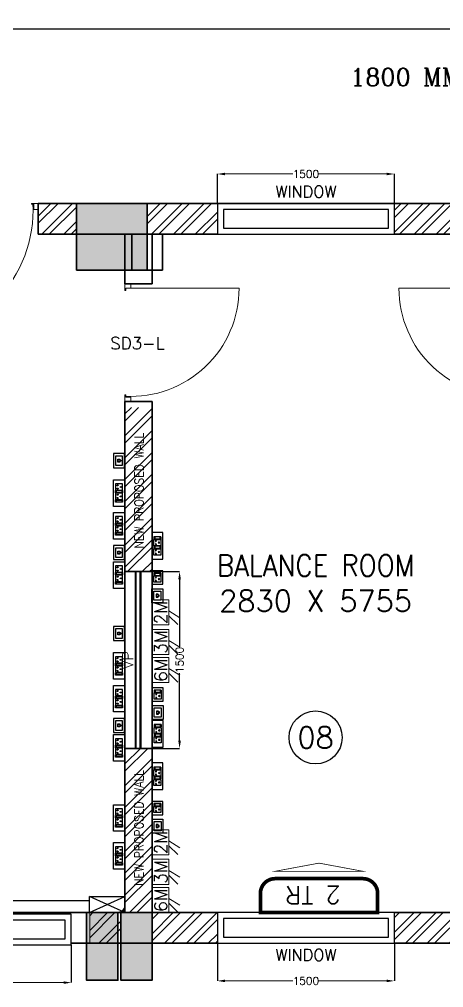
# Model space of a CAD drawing. Extents: x -52083 to 49512, y -145230 to 20224.
# Drawn here: x 25283 to 28879, y -20365 to -12151 of the extents above; entities that cross this region are included whole.
import ezdxf
from ezdxf.enums import TextEntityAlignment as Align

# ---------------------------------------------------------------- set-up
doc = ezdxf.new("R2010")
doc.units = 0
doc.header["$LTSCALE"] = 0.5
doc.header["$MEASUREMENT"] = 0
doc.header["$PDMODE"] = 32
for name, color, linetype, lineweight in [('0-1 AC UNIT', 8, 'Continuous', 25), ('1000x2100 Door', 1, 'Continuous', 5), ('1050x2100 Door', 6, 'Continuous', 5), ('1200x2100 Door', 5, 'Continuous', 5), ('3M Switch Board', 76, 'Continuous', 5), ('Ahlada Coving', 3, 'Continuous', 5), ('COL', 1, 'Continuous', 35), ('DIM', 3, 'Continuous', 5), ('Hatch-1', 8, 'Continuous', 5), ('New Wall', 5, 'Continuous', 35), ('Sa-Block Text', 7, 'Continuous', 18), ('wall-1', 7, 'Continuous', 35)]:
    doc.layers.add(name, color=color, linetype=linetype, lineweight=lineweight)
for name, color, linetype in [('PDF_Text', 5, 'Continuous'), ('SA-3MRP', 1, 'Continuous'), ('SA-6MRP', 1, 'Continuous'), ('SA-6MUP', 223, 'Continuous'), ('SA-FUR', 3, 'Continuous'), ('SA-Lan', 3, 'Continuous'), ('View Panle', 6, 'Continuous')]:
    doc.layers.add(name, color=color, linetype=linetype)
doc.styles.add('RomanS', font='romans.shx')
doc.styles.get("Standard").update_dxf_attribs({"font": 'romans.shx'})
doc.dimstyles.new('Sa-dim', dxfattribs={"dimtxt": 65, "dimasz": 65, "dimexe": 0, "dimexo": 0, "dimtad": 0, "dimdec": 0, "dimdsep": 46, "dimtxsty": 'Standard', "dimcen": 0, "dimclrd": 256, "dimclre": 7, "dimclrt": 1, "dimadec": 0, "dimazin": 0, "dimtfac": 1, "dimtdec": 0, "dimtmove": 0, "dimatfit": 3, "dimfxl": 1, "dimlwd": -1, "dimarcsym": 0})
pattern_1 = [(45, (71188.27, 2e-13), (-92.80777, 92.80777), []), (45, (71250.15, 2e-13), (-92.80777, 92.80777), [])]

# ---------------------------------------------------------------- blocks, each defined once
blk = doc.blocks.new('*U109')
at = {"color": 5}
blk.add_wipeout([(50, 400), (50, 240), (1450, 240), (1450, 400)], dxfattribs=at)
blk.add_wipeout([(0, 450), (0, 190), (1500, 190), (1500, 450)], dxfattribs=at)
for points in [[(0, 450), (0, 190), (1500, 190), (1500, 450)], [(50, 400), (50, 240), (1450, 240), (1450, 400)]]:
    blk.add_lwpolyline(points, close=True, dxfattribs=at)
blk = doc.blocks.new('*D853')
at = {"layer": 'Defpoints', "color": 0}
for p in [(26962, -19988.3), (28462, -19988.3), (28462, -20308.2)]:
    blk.add_point(p, dxfattribs=at)
at = {"layer": 'DIM', "color": 7, "lineweight": -2}
for p, q in [((26962, -19988.3), (26962, -20308.2)), ((28462, -19988.3), (28462, -20308.2))]:
    blk.add_line(p, q, dxfattribs=at)
at = {"layer": 'DIM'}
for p, q in [((27027, -20308.2), (27601.5, -20308.2)), ((28397, -20308.2), (27822.5, -20308.2))]:
    blk.add_line(p, q, dxfattribs=at)
for points in [[(27027, -20297.4), (27027, -20319), (26962, -20308.2)], [(28397, -20297.4), (28397, -20319), (28462, -20308.2)]]:
    blk.add_solid(points, dxfattribs=at)
at = {"layer": 'DIM', "color": 1, "insert": (27712, -20308.2), "char_height": 65, "attachment_point": 5}
blk.add_mtext('1500', dxfattribs=at)
blk = doc.blocks.new('*D862')
at = {"layer": 'Defpoints', "color": 0}
for p in [(28462, -13462.8), (26962, -13713.3), (28462, -13713.3)]:
    blk.add_point(p, dxfattribs=at)
at = {"layer": 'DIM', "color": 7, "lineweight": -2}
for p, q in [((26962, -13713.3), (26962, -13462.8)), ((28462, -13713.3), (28462, -13462.8))]:
    blk.add_line(p, q, dxfattribs=at)
at = {"layer": 'DIM'}
for p, q in [((27027, -13462.8), (27601.5, -13462.8)), ((28397, -13462.8), (27822.5, -13462.8))]:
    blk.add_line(p, q, dxfattribs=at)
for points in [[(27027, -13452), (27027, -13473.6), (26962, -13462.8)], [(28397, -13452), (28397, -13473.6), (28462, -13462.8)]]:
    blk.add_solid(points, dxfattribs=at)
at = {"layer": 'DIM', "color": 1, "insert": (27712, -13462.8), "char_height": 65, "attachment_point": 5}
blk.add_mtext('1500', dxfattribs=at)
blk = doc.blocks.new('*D864')
at = {"layer": 'Defpoints', "color": 0}
for p in [(24222.2, -20002.8), (25722.2, -20002.8), (25722.2, -20322.8)]:
    blk.add_point(p, dxfattribs=at)
at = {"layer": 'DIM', "color": 7, "lineweight": -2}
for p, q in [((24222.2, -20002.8), (24222.2, -20322.8)), ((25722.2, -20002.8), (25722.2, -20322.8))]:
    blk.add_line(p, q, dxfattribs=at)
at = {"layer": 'DIM'}
for p, q in [((24287.2, -20322.8), (24861.7, -20322.8)), ((25657.2, -20322.8), (25082.7, -20322.8))]:
    blk.add_line(p, q, dxfattribs=at)
for points in [[(24287.2, -20311.9), (24287.2, -20333.6), (24222.2, -20322.8)], [(25657.2, -20311.9), (25657.2, -20333.6), (25722.2, -20322.8)]]:
    blk.add_solid(points, dxfattribs=at)
at = {"layer": 'DIM', "color": 1, "insert": (24972.2, -20322.8), "char_height": 65, "attachment_point": 5}
blk.add_mtext('1500', dxfattribs=at)
blk = doc.blocks.new('SD 1200x2100')
at = {"layer": '1200x2100 Door'}
for p, q in [((289771.1, 46661.9), (289771.1, 46711.8)), ((289771.1, 46711.8), (289829.5, 46711.8)), ((289771.1, 46661.9), (289771.1, 46711.8)), ((289771.1, 46661.9), (289809.4, 46661.9)), ((289809.4, 46661.9), (289809.4, 46705.1)), ((289809.4, 46705.1), (289829.5, 46705.1)), ((289829.5, 46705.1), (289829.5, 46711.8)), ((290971.1, 46711.8), (290912.7, 46711.8)), ((290912.7, 46705.1), (290912.7, 46711.8)), ((290932.8, 46705.1), (290912.7, 46705.1)), ((290932.8, 46661.9), (290932.8, 46705.1)), ((290971.1, 46661.9), (290932.8, 46661.9)), ((290932.8, 46661.9), (290932.8, 45543.9)), ((290971.1, 46661.9), (290971.1, 46711.8))]:
    blk.add_line(p, q, dxfattribs=at)
blk.add_arc((290932.8, 46661.9), 1118, 177.44259, 270, dxfattribs=at)
blk = doc.blocks.new('A010004 Mezz.F. Layout Plan$0$b & c')
at = {"layer": 'Ahlada Coving', "color": 3}
for p, q in [((-4.1, 40.9), (-5.7, 42.5)), ((-2.7, 7.8), (-3.7, 7.8)), ((-3.7, 7.8), (-2.7, 6)), ((4.9, 15.3), (-2.7, 7.8)), ((-2.7, 6), (5.7, 14.4)), ((8.7, 11.4), (0.3, 3)), ((0.3, 3), (2.1, 2)), ((2.1, 3), (9.7, 10.6)), ((2.1, 2), (2.1, 3)), ((36.9, 0), (35.3, 1.6))]:
    blk.add_line(p, q, dxfattribs=at)
blk.add_lwpolyline([(-5.7, 30.7), (-5.7, 5.7), (0, 0), (25, 0), (22.8, 1.5), (13.2, 1.5), (3.6, 4.5), (3.6, 1.5), (0.6, 1.5), (-4.2, 6.3), (-4.2, 9.3), (-1.2, 9.3), (-4.2, 18.9), (-4.2, 28.4), (-5.7, 30.7)], dxfattribs=at)
for radius, start, end in [(44, 181.95475, 220.59761), (42.5, 184.1661, 265.90598), (44, 222.22858, 227.77458), (44, 229.40556, 268.11195)]:
    blk.add_arc((38.3, 44), radius, start, end, dxfattribs=at)
blk = doc.blocks.new('A$Ca55ee631')
at = {"layer": 'SA-FUR', "color": 1}
for p, q in [((0, 0), (135, 300)), ((0, 300), (135, 0))]:
    blk.add_line(p, q, dxfattribs=at)
blk.add_lwpolyline([(0, 0), (135, 0), (135, 300), (0, 300)], close=True, dxfattribs=at)
blk = doc.blocks.new('*U132')
for points in [[(-59.4, 46), (59.4, 46), (59.4, -46), (-59.4, -46)], [(-39.1, 29.8), (39.1, 29.8), (39.1, -29.8), (-39.1, -29.8)], [(12.4, 5.6), (5.4, 5.6), (5.4, 14.6), (-5.4, 14.6), (-5.4, 5.6), (-12.4, 5.6), (-12.4, -10.5), (12.4, -10.5)], [(11.1, 4.3), (4.1, 4.3), (4.1, 13.4), (-4.1, 13.4), (-4.1, 4.3), (-11.1, 4.3), (-11.1, -9.2), (11.1, -9.2)]]:
    blk.add_lwpolyline(points, close=True)
at = {"layer": 'Sa-Block Text', "flags": 1}
for tag, p in [('PROJECTNAME', (15.2, 670.6)), ('FLOOR', (15.2, 581.1)), ('LABNAME', (15.2, 471.6)), ('ITEMNO:', (15.2, 374.3))]:
    blk.add_attdef(tag, text='', height=65, dxfattribs=at).set_placement(p, align=Align.MIDDLE_CENTER)
at = {"layer": 'Sa-Block Text'}
blk.add_attdef('CATALOGUE', text='', height=65, dxfattribs=at).set_placement((15.2, 223), align=Align.MIDDLE_CENTER)
blk = doc.blocks.new('*U130')
for p, q in [((-78.1, 29.8), (-78.1, -29.8)), ((-78.1, 29.8), (-78.1, -29.8)), ((-57.3, 29.8), (-78.1, 29.8)), ((-78.1, 29.8), (-57.3, 29.8)), ((-76.3, 23.3), (-76.3, -23.3)), ((-59.1, 23.3), (-76.3, 23.3)), ((-59.1, -23.3), (-59.1, 23.3)), ((-57.3, -29.8), (-57.3, 29.8)), ((-53.9, 29.8), (-1.7, 29.8)), ((-53.9, -29.8), (-53.9, 29.8)), ((-1.7, 29.8), (-1.7, -29.8)), ((1.7, 29.8), (1.7, -29.8)), ((1.7, 29.8), (1.7, -29.8)), ((22.5, 29.8), (1.7, 29.8)), ((1.7, 29.8), (22.5, 29.8)), ((3.5, 23.3), (3.5, -23.3)), ((20.7, 23.3), (3.5, 23.3)), ((20.7, -23.3), (20.7, 23.3)), ((22.5, -29.8), (22.5, 29.8)), ((25.9, -29.8), (25.9, 29.8)), ((25.9, 29.8), (78.1, 29.8)), ((78.1, 29.8), (78.1, -29.8)), ((-78.1, -29.8), (-57.3, -29.8)), ((-76.3, -21.2), (-59.1, -21.2)), ((-76.3, -23.3), (-59.1, -23.3)), ((-1.7, -29.8), (-53.9, -29.8)), ((1.7, -29.8), (22.5, -29.8)), ((3.5, -21.2), (20.7, -21.2)), ((3.5, -23.3), (20.7, -23.3)), ((78.1, -29.8), (25.9, -29.8))]:
    blk.add_line(p, q)
blk.add_lwpolyline([(-113, -46), (113, -46), (113, 46), (-113, 46)], close=True)
for centre, radius, start, end in [((-27.8, 14.7), 4.06, 307.15837, 232.84163), ((-27.8, 10.6), 2.59, 161.40312, 18.59688), ((52, 14.7), 4.06, 307.15837, 232.84163), ((52, 10.6), 2.59, 161.40312, 18.59688), ((-42.7, -11.6), 3.5, 5.26891, 272.51003), ((-39.9, -14), 2.82, 202.68381, 75.09514), ((-15.7, -14), 2.82, 104.90486, 337.31619), ((-12.9, -11.6), 3.5, 267.48997, 174.73109), ((37.1, -11.6), 3.5, 5.26891, 272.51003), ((39.9, -14), 2.82, 202.68381, 75.09514), ((64.1, -14), 2.82, 104.90486, 337.31619), ((66.9, -11.6), 3.5, 267.48997, 174.73109)]:
    blk.add_arc(centre, radius, start, end)
at = {"layer": 'Sa-Block Text', "flags": 1}
for tag, p in [('PROJECTNAME', (14.8, 619.1)), ('FLOOR', (14.8, 529.6)), ('LABNAME', (14.8, 420.1)), ('ITEMNO:', (14.8, 322.8))]:
    blk.add_attdef(tag, text='', height=65, dxfattribs=at).set_placement(p, align=Align.MIDDLE_CENTER)
at = {"layer": 'Sa-Block Text'}
blk.add_attdef('CATALOGUE', text='', height=65, dxfattribs=at).set_placement((14.8, 173.9), align=Align.MIDDLE_CENTER)
blk = doc.blocks.new('A$C054a1436')
at = {"color": 1}
blk.add_circle((225, 225), 225, dxfattribs=at)
blk.add_attdef('T1', text='', height=180).set_placement((225, 225), align=Align.MIDDLE_CENTER)
blk = doc.blocks.new('vp')
at = {"layer": 'View Panle'}
blk.add_lwpolyline([(-750, 0), (750, 0), (750, 50), (-750, 50), (-750, 0), (-750, 6), (750, 6), (750, 44), (-750, 44)], dxfattribs=at)
at = {"layer": 'View Panle', "color": 7, "style": 'RomanS'}
blk.add_text('VP', height=90, rotation=359.99771, dxfattribs=at).set_placement((-75.1, 67.2))
blk = doc.blocks.new('*D826')
at = {"color": 7, "lineweight": -2}
for p, q in [((26408, -16835.8), (26641, -16835.8)), ((26408, -18335.8), (26641, -18335.8))]:
    blk.add_line(p, q, dxfattribs=at)
for p, q in [((26641, -16900.8), (26641, -17475.3)), ((26641, -18270.8), (26641, -17696.3))]:
    blk.add_line(p, q)
for points in [[(26630.2, -16900.8), (26651.9, -16900.8), (26641, -16835.8)], [(26630.2, -18270.8), (26651.9, -18270.8), (26641, -18335.8)]]:
    blk.add_solid(points)
at = {"layer": 'Defpoints', "color": 0}
for p in [(26408, -16835.8), (26408, -18335.8), (26641, -18335.8)]:
    blk.add_point(p, dxfattribs=at)
at = {"color": 1, "insert": (26641, -17585.8), "char_height": 65, "attachment_point": 5, "rotation": 90}
blk.add_mtext('1500', dxfattribs=at)
blk = doc.blocks.new('*U683')
at = {"layer": '0-1 AC UNIT', "color": 3, "const_width": 31.2}
blk.add_lwpolyline([(-272.5, -287.5), (471.2, -287.5, 0.414214), (596.2, -162.5), (596.2, 0), (-397.5, 0), (-397.5, -162.5, 0.414214)], format="xyb", close=True, dxfattribs=at)
at = {"layer": '0-1 AC UNIT', "color": 3, "const_width": 6.25}
blk.add_lwpolyline([(471.2, -350), (99.4, -419.2), (-272.5, -350), (471.2, -350)], dxfattribs=at)
blk = doc.blocks.new('3M-RP')
for p, q in [((18.3, 75.8), (18.3, 16.2)), ((18.3, 75.8), (18.3, 16.2)), ((39.1, 75.8), (18.3, 75.8)), ((18.3, 75.8), (39.1, 75.8)), ((18.3, 16.2), (39.1, 16.2)), ((20.1, 69.3), (20.1, 22.7)), ((37.3, 69.3), (20.1, 69.3)), ((20.1, 24.8), (37.3, 24.8)), ((20.1, 22.7), (37.3, 22.7)), ((37.3, 22.7), (37.3, 69.3)), ((39.1, 16.2), (39.1, 75.8)), ((42.5, 75.8), (94.7, 75.8)), ((42.5, 16.2), (42.5, 75.8)), ((94.7, 16.2), (42.5, 16.2)), ((94.7, 75.8), (94.7, 16.2))]:
    blk.add_line(p, q)
blk.add_lwpolyline([(0, 0), (113, 0), (113, 92), (0, 92)], close=True)
for centre, radius, start, end in [((53.7, 34.4), 3.5, 5.26891, 272.51003), ((56.5, 32), 2.82, 202.68381, 75.09514), ((68.6, 60.7), 4.06, 307.15837, 232.84163), ((68.6, 56.6), 2.59, 161.40312, 18.59688), ((80.7, 32), 2.82, 104.90486, 337.31619), ((83.5, 34.4), 3.5, 267.48997, 174.73109)]:
    blk.add_arc(centre, radius, start, end)
at = {"layer": 'Sa-Block Text', "flags": 1}
for tag, p in [('LAB', (56.5, 92)), ('ITEM', (56.5, -35)), ('CATALOGUE', (87, -160))]:
    blk.add_attdef(tag, text='', height=65, dxfattribs=at).set_placement(p, align=Align.MIDDLE_CENTER)
blk = doc.blocks.new('*U684')
for p, q in [((-78.1, 29.8), (-78.1, -29.8)), ((-78.1, 29.8), (-78.1, -29.8)), ((-57.3, 29.8), (-78.1, 29.8)), ((-78.1, 29.8), (-57.3, 29.8)), ((-76.3, 23.3), (-76.3, -23.3)), ((-59.1, 23.3), (-76.3, 23.3)), ((-59.1, -23.3), (-59.1, 23.3)), ((-57.3, -29.8), (-57.3, 29.8)), ((-53.9, 29.8), (-1.7, 29.8)), ((-53.9, -29.8), (-53.9, 29.8)), ((-1.7, 29.8), (-1.7, -29.8)), ((1.7, 29.8), (1.7, -29.8)), ((1.7, 29.8), (1.7, -29.8)), ((22.5, 29.8), (1.7, 29.8)), ((1.7, 29.8), (22.5, 29.8)), ((3.5, 23.3), (3.5, -23.3)), ((20.7, 23.3), (3.5, 23.3)), ((20.7, -23.3), (20.7, 23.3)), ((22.5, -29.8), (22.5, 29.8)), ((25.9, -29.8), (25.9, 29.8)), ((25.9, 29.8), (78.1, 29.8)), ((78.1, 29.8), (78.1, -29.8)), ((-78.1, -29.8), (-57.3, -29.8)), ((-76.3, -21.2), (-59.1, -21.2)), ((-76.3, -23.3), (-59.1, -23.3)), ((-1.7, -29.8), (-53.9, -29.8)), ((1.7, -29.8), (22.5, -29.8)), ((3.5, -21.2), (20.7, -21.2)), ((3.5, -23.3), (20.7, -23.3)), ((78.1, -29.8), (25.9, -29.8))]:
    blk.add_line(p, q)
blk.add_lwpolyline([(-113, -46), (113, -46), (113, 46), (-113, 46)], close=True)
for centre, radius, start, end in [((-27.8, 14.7), 4.06, 307.15837, 232.84163), ((-27.8, 10.6), 2.59, 161.40312, 18.59688), ((52, 14.7), 4.06, 307.15837, 232.84163), ((52, 10.6), 2.59, 161.40312, 18.59688), ((-42.7, -11.6), 3.5, 5.26891, 272.51003), ((-39.9, -14), 2.82, 202.68381, 75.09514), ((-15.7, -14), 2.82, 104.90486, 337.31619), ((-12.9, -11.6), 3.5, 267.48997, 174.73109), ((37.1, -11.6), 3.5, 5.26891, 272.51003), ((39.9, -14), 2.82, 202.68381, 75.09514), ((64.1, -14), 2.82, 104.90486, 337.31619), ((66.9, -11.6), 3.5, 267.48997, 174.73109)]:
    blk.add_arc(centre, radius, start, end)
at = {"layer": 'Sa-Block Text', "flags": 1}
for tag, p in [('PROJECTNAME', (14.8, 619.1)), ('FLOOR', (14.8, 529.6)), ('LABNAME', (14.8, 420.1)), ('ITEMNO:', (14.8, 322.8))]:
    blk.add_attdef(tag, text='', height=65, dxfattribs=at).set_placement(p, align=Align.MIDDLE_CENTER)
at = {"layer": 'Sa-Block Text'}
blk.add_attdef('CATALOGUE', text='', height=65, dxfattribs=at).set_placement((14.8, 173.9), align=Align.MIDDLE_CENTER)
blk = doc.blocks.new('*U685')
for points in [[(-59.4, 46), (59.4, 46), (59.4, -46), (-59.4, -46)], [(-39.1, 29.8), (39.1, 29.8), (39.1, -29.8), (-39.1, -29.8)], [(12.4, 5.6), (5.4, 5.6), (5.4, 14.6), (-5.4, 14.6), (-5.4, 5.6), (-12.4, 5.6), (-12.4, -10.5), (12.4, -10.5)], [(11.1, 4.3), (4.1, 4.3), (4.1, 13.4), (-4.1, 13.4), (-4.1, 4.3), (-11.1, 4.3), (-11.1, -9.2), (11.1, -9.2)]]:
    blk.add_lwpolyline(points, close=True)
at = {"layer": 'Sa-Block Text', "flags": 1}
for tag, p in [('PROJECTNAME', (15.2, 670.6)), ('FLOOR', (15.2, 581.1)), ('LABNAME', (15.2, 471.6)), ('ITEMNO:', (15.2, 374.3))]:
    blk.add_attdef(tag, text='', height=65, dxfattribs=at).set_placement(p, align=Align.MIDDLE_CENTER)
at = {"layer": 'Sa-Block Text'}
blk.add_attdef('CATALOGUE', text='', height=65, dxfattribs=at).set_placement((15.2, 223), align=Align.MIDDLE_CENTER)
blk = doc.blocks.new('*U131')
at = {"ltscale": 300}
for p, q in [((-78.1, 29.8), (-78.1, -29.8)), ((-78.1, 29.8), (-78.1, -29.8)), ((-57.3, 29.8), (-78.1, 29.8)), ((-78.1, 29.8), (-57.3, 29.8)), ((-76.3, 23.3), (-76.3, -23.3)), ((-59.1, 23.3), (-76.3, 23.3)), ((-59.1, -23.3), (-59.1, 23.3)), ((-57.3, -29.8), (-57.3, 29.8)), ((-53.9, 29.8), (-1.7, 29.8)), ((-53.9, -29.8), (-53.9, 29.8)), ((-1.7, 29.8), (-1.7, -29.8)), ((1.7, 29.8), (1.7, -29.8)), ((1.7, 29.8), (1.7, -29.8)), ((22.5, 29.8), (1.7, 29.8)), ((1.7, 29.8), (22.5, 29.8)), ((3.5, 23.3), (3.5, -23.3)), ((20.7, 23.3), (3.5, 23.3)), ((20.7, -23.3), (20.7, 23.3)), ((22.5, -29.8), (22.5, 29.8)), ((25.9, -29.8), (25.9, 29.8)), ((25.9, 29.8), (78.1, 29.8)), ((78.1, 29.8), (78.1, -29.8)), ((-78.1, -29.8), (-57.3, -29.8)), ((-76.3, -21.2), (-59.1, -21.2)), ((-76.3, -23.3), (-59.1, -23.3)), ((-1.7, -29.8), (-53.9, -29.8)), ((1.7, -29.8), (22.5, -29.8)), ((3.5, -21.2), (20.7, -21.2)), ((3.5, -23.3), (20.7, -23.3)), ((78.1, -29.8), (25.9, -29.8))]:
    blk.add_line(p, q, dxfattribs=at)
blk.add_lwpolyline([(-113, -46), (113, -46), (113, 46), (-113, 46)], close=True, dxfattribs=at)
for centre, radius, start, end in [((-27.8, 14.7), 4.06, 307.15837, 232.84163), ((-27.8, 10.6), 2.59, 161.40312, 18.59688), ((52, 14.7), 4.06, 307.15837, 232.84163), ((52, 10.6), 2.59, 161.40312, 18.59688), ((-42.7, -11.6), 3.5, 5.26891, 272.51003), ((-39.9, -14), 2.82, 202.68381, 75.09514), ((-15.7, -14), 2.82, 104.90486, 337.31619), ((-12.9, -11.6), 3.5, 267.48997, 174.73109), ((37.1, -11.6), 3.5, 5.26891, 272.51003), ((39.9, -14), 2.82, 202.68381, 75.09514), ((64.1, -14), 2.82, 104.90486, 337.31619), ((66.9, -11.6), 3.5, 267.48997, 174.73109)]:
    blk.add_arc(centre, radius, start, end, dxfattribs=at)
at = {"layer": 'Sa-Block Text', "flags": 1}
for tag, p in [('PROJECTNAME', (102.4, 776)), ('FLOOR', (102.4, 686.5)), ('LABNAME', (102.4, 577)), ('ITEMNO:', (102.4, 479.7))]:
    blk.add_attdef(tag, text='', height=65, dxfattribs=at).set_placement(p, align=Align.MIDDLE_CENTER)
at = {"layer": 'Sa-Block Text'}
blk.add_attdef('CATALOGUE', text='', height=65, dxfattribs=at).set_placement((102.4, 360.5), align=Align.MIDDLE_CENTER)
blk = doc.blocks.new('SD 1000x2100')
at = {"layer": '1000x2100 Door'}
for p, q in [((288436.6, 46661.9), (288436.6, 46711.8)), ((288436.6, 46711.8), (288495, 46711.8)), ((288436.6, 46661.9), (288436.6, 46711.8)), ((288436.6, 46661.9), (288475, 46661.9)), ((288475, 46661.9), (288475, 46705.1)), ((288475, 46705.1), (288495, 46705.1)), ((288495, 46705.1), (288495, 46711.8)), ((289436.6, 46711.8), (289378.3, 46711.8)), ((289378.3, 46705.1), (289378.3, 46711.8)), ((289398.3, 46705.1), (289378.3, 46705.1)), ((289398.3, 46661.9), (289398.3, 46705.1)), ((289436.6, 46661.9), (289398.3, 46661.9)), ((289398.3, 46661.9), (289398.3, 45743.9)), ((289436.6, 46661.9), (289436.6, 46711.8))]:
    blk.add_line(p, q, dxfattribs=at)
blk.add_arc((289398.3, 46661.9), 918, 176.88492, 270, dxfattribs=at)
blk = doc.blocks.new('*D1233')
at = {"color": 7, "lineweight": -2}
for p, q in [((24051, -12150.9), (24051, -12229.9)), ((35056, -12150.9), (35056, -12229.9))]:
    blk.add_line(p, q, dxfattribs=at)
for p, q in [((24116, -12229.9), (29412.1, -12229.9)), ((34991, -12229.9), (29695, -12229.9))]:
    blk.add_line(p, q)
for points in [[(24116, -12219), (24116, -12240.7), (24051, -12229.9)], [(34991, -12219), (34991, -12240.7), (35056, -12229.9)]]:
    blk.add_solid(points)
at = {"layer": 'Defpoints', "color": 0}
for p in [(24051, -12150.9), (35056, -12150.9), (35056, -12229.9)]:
    blk.add_point(p, dxfattribs=at)
at = {"color": 1, "insert": (29553.5, -12229.9), "char_height": 65, "attachment_point": 5}
blk.add_mtext('11005', dxfattribs=at)

msp = doc.modelspace()

# ---------------------------------------------------------------- hatches: boundary and pattern name
at = {"layer": 'COL'}
h = msp.add_hatch(color=256, dxfattribs=at)
h.dxf.hatch_style = 1
h.paths.add_polyline_path([(26367, -13713.3), (25767, -13713.3), (25767, -14278.3), (26367, -14278.3)])
h = msp.add_hatch(color=256, dxfattribs=at)
h.dxf.hatch_style = 1
h.paths.add_polyline_path([(26118, -19728.3), (25853, -19728.3), (25853, -20303.3), (26118, -20303.3)])
h = msp.add_hatch(color=256, dxfattribs=at)
h.dxf.hatch_style = 1
h.paths.add_polyline_path([(26408, -19728.3), (26143, -19728.3), (26143, -20303.3), (26408, -20303.3)])
at = {"layer": 'Hatch-1'}
h = msp.add_hatch(dxfattribs=at)
h.set_pattern_fill('ANSI32,_O', color=256, scale=350)
h.set_pattern_definition(pattern_1)
h.paths.add_polyline_path([(25443, -13713.4), (25767, -13713.4), (25767, -13973.3), (25443, -13973.3)])
h = msp.add_hatch(dxfattribs=at)
h.set_pattern_fill('ANSI32,_O', color=256, scale=350)
h.set_pattern_definition(pattern_1)
h.paths.add_polyline_path([(26962, -13973.3), (26367, -13973.3), (26367, -13713.3), (26962, -13713.3)])
h = msp.add_hatch(dxfattribs=at)
h.set_pattern_fill('ANSI32,_O', color=256, scale=350)
h.set_pattern_definition(pattern_1)
h.paths.add_polyline_path([(29151, -13973.3), (28462, -13973.3), (28462, -13713.3), (29151, -13713.3)])
h = msp.add_hatch(dxfattribs=at)
h.set_pattern_fill('ANSI32,_O', color=256, scale=350)
h.set_pattern_definition(pattern_1)
h.paths.add_polyline_path([(26408, -15443.3), (26174.2, -15443.3), (26174.2, -16835.8), (26408, -16835.8)])
h = msp.add_hatch(dxfattribs=at)
h.set_pattern_fill('ANSI32,_O', color=256, scale=350)
h.set_pattern_definition(pattern_1)
h.paths.add_polyline_path([(26178, -18335.8), (26408, -18335.8), (26408, -19728.3), (26178, -19728.3)])
h = msp.add_hatch(dxfattribs=at)
h.set_pattern_fill('ANSI32,_O', color=256, scale=350)
h.set_pattern_definition(pattern_1)
h.paths.add_polyline_path([(25879, -19728.3), (26143, -19728.3), (26143, -19988.3), (25879, -19988.3)])

# ---------------------------------------------------------------- linework, layer by layer
for p, q in [((26404.2, -16835.8, 2637.8), (26178.1, -16835.8, 2637.8)), ((26404.2, -18335.8, 2637.8), (26174.2, -18335.8, 2637.8))]:
    msp.add_line(p, q)
at = {"layer": '3M Switch Board', "color": 84}
for p, q in [((26550.9, -17075.6, 2637.8), (26408.8, -17075.6, 2637.8)), ((26550.9, -17288.9, 2637.8), (26550.9, -17075.6, 2637.8)), ((26550.9, -17170, 2637.8), (26644.4, -17227.3, 2637.8)), ((26550.9, -17210.5, 2637.8), (26626.3, -17285.9, 2637.8)), ((26550.2, -17325.9, 2637.8), (26408, -17325.9, 2637.8)), ((26550.9, -17288.9, 2637.8), (26408.8, -17288.9, 2637.8)), ((26550.2, -17539.1, 2637.8), (26550.2, -17325.9, 2637.8)), ((26550.2, -17420.2, 2637.8), (26643.7, -17477.5, 2637.8)), ((26550.2, -17460.7, 2637.8), (26625.6, -17536.1, 2637.8)), ((26550.2, -17539.1, 2637.8), (26408, -17539.1, 2637.8)), ((26550.2, -17564, 2637.8), (26408, -17564, 2637.8)), ((26550.2, -17777.2, 2637.8), (26550.2, -17564, 2637.8)), ((26550.2, -17658.4, 2637.8), (26643.7, -17715.7, 2637.8)), ((26550.2, -17698.9, 2637.8), (26625.6, -17774.2, 2637.8)), ((26550.2, -17777.2, 2637.8), (26408, -17777.2, 2637.8)), ((26550.9, -19026.7, 2637.8), (26408.8, -19026.7, 2637.8)), ((26550.9, -19239.9, 2637.8), (26550.9, -19026.7, 2637.8)), ((26550.9, -19121, 2637.8), (26644.4, -19178.4, 2637.8)), ((26550.9, -19161.5, 2637.8), (26626.3, -19236.9, 2637.8)), ((26550.2, -19276.9, 2637.8), (26408, -19276.9, 2637.8)), ((26550.9, -19239.9, 2637.8), (26408.8, -19239.9, 2637.8)), ((26550.2, -19490.1, 2637.8), (26550.2, -19276.9, 2637.8)), ((26550.2, -19371.3, 2637.8), (26643.7, -19428.6, 2637.8)), ((26550.2, -19411.7, 2637.8), (26625.6, -19487.1, 2637.8)), ((26550.2, -19490.1, 2637.8), (26408, -19490.1, 2637.8)), ((26550.2, -19515, 2637.8), (26408, -19515, 2637.8)), ((26550.2, -19728.3, 2637.8), (26550.2, -19515, 2637.8)), ((26550.2, -19609.4, 2637.8), (26643.7, -19666.7, 2637.8)), ((26550.2, -19649.9, 2637.8), (26625.6, -19725.3, 2637.8)), ((26550.2, -19728.3, 2637.8), (26408, -19728.3, 2637.8))]:
    msp.add_line(p, q, dxfattribs=at)
at = {"layer": 'COL', "elevation": 2637.8}
for points in [[(25767, -14278.3), (26367, -14278.3), (26367, -13713.3), (25767, -13713.3)], [(26235, -13973.3), (26495, -13973.3), (26495, -14278.3), (26235, -14278.3)], [(25853, -19728.3), (26118, -19728.3), (26118, -20303.3), (25853, -20303.3)], [(26143, -19728.3), (26408, -19728.3), (26408, -20303.3), (26143, -20303.3)]]:
    msp.add_lwpolyline(points, close=True, dxfattribs=at)
at = {"layer": 'Hatch-1', "elevation": 2637.8}
for points in [[(25443, -13713.4), (25767, -13713.4), (25767, -13973.3), (25443, -13973.3)], [(25879, -19728.3), (26143, -19728.3), (26143, -19988.3), (25879, -19988.3)]]:
    msp.add_lwpolyline(points, close=True, dxfattribs=at)
at = {"layer": 'New Wall'}
for p, q in [((26178, -14393.3, 2637.8), (26178, -13973.3, 2637.8)), ((26408, -14393.3, 2637.8), (26408, -13973.3, 2637.8)), ((26408, -14393.3, 2637.8), (26178, -14393.3, 2637.8))]:
    msp.add_line(p, q, dxfattribs=at)
at = {"layer": 'New Wall', "elevation": 2637.8}
for points in [[(26178, -15393.3), (26178.2, -19728.3)], [(26408, -19728.3), (26408, -15393.3)]]:
    msp.add_lwpolyline(points, dxfattribs=at)
for points in [[(26408, -15393.3), (26178, -15393.3), (26178.1, -16835.8), (26408, -16835.8)], [(26178, -18335.8), (26408, -18335.8), (26408, -19728.3), (26178.2, -19728.3)]]:
    msp.add_lwpolyline(points, close=True, dxfattribs=at)
at = {"layer": 'wall-1', "color": 7}
for p, q in [((25443, -13713.3, 2637.8), (25443, -13973.3, 2637.8)), ((25443, -13973.3, 2637.8), (33594, -13973.3, 2637.8)), ((26178, -15393.3, 2637.8), (26408, -15393.3, 2637.8)), ((26408, -15393.3, 2637.8), (26178, -15393.3, 2637.8))]:
    msp.add_line(p, q, dxfattribs=at)
at = {"layer": 'wall-1', "color": 7, "elevation": 2637.8}
msp.add_lwpolyline([(33594, -13713.3), (25443, -13713.3)], dxfattribs=at)
at = {"layer": 'wall-1', "elevation": 2637.8}
msp.add_lwpolyline([(41736, -19988.3), (19124, -19988.3), (19124, -19728.3), (41736, -19728.3)], close=True, dxfattribs=at)

# ---------------------------------------------------------------- block references
ref = msp.add_blockref('A$C054a1436', (27569, -18468.1, 2637.8))
ref.add_attrib('T1', '08', dxfattribs={"color": 1, "height": 180}).set_placement((27794, -18243.1, 2637.8), align=Align.MIDDLE_CENTER)
at = {"layer": '1000x2100 Door', "rotation": 90}
msp.add_blockref('SD 1000x2100', (72889.8, -303829.9, 2637.8), dxfattribs=at)
at = {"layer": '1000x2100 Door', "xscale": -1, "rotation": 270}
msp.add_blockref('SD 1000x2100', (-17243.7, -303829.9, 2637.8), dxfattribs=at)
at = {"layer": '1200x2100 Door', "xscale": -1}
msp.add_blockref('SD 1200x2100', (315214.1, -60425.1, 2637.8), dxfattribs=at)
at = {"layer": 'Ahlada Coving', "ltscale": 500, "xscale": -1.418185559101403, "yscale": 1.418185559101403, "zscale": 1.418185559101401}
msp.add_blockref('A010004 Mezz.F. Layout Plan$0$b & c', (26170.6, -19728.3, 2637.8), dxfattribs=at)
at = {"layer": 'SA-3MRP', "color": 7, "rotation": 270}
for p in [(26406.5, -16830.7, 2637.8), (26409.2, -17822.5, 2637.8), (26407.5, -18785.5, 2637.8)]:
    msp.add_blockref('3M-RP', p, dxfattribs=at)
at = {"layer": 'SA-6MRP', "color": 7, "xscale": -1, "rotation": 270}
for p in [(26128.2, -16865.6, 2637.8), (26128.2, -18331.7, 2637.8), (26128.2, -19248.1, 2637.8)]:
    msp.add_blockref('*U131', p, dxfattribs=at)
at = {"layer": 'SA-6MUP', "color": 7, "xscale": -1, "rotation": 270}
for p in [(26128.2, -16170, 2637.8), (26128.2, -16447.8, 2637.8), (26128.2, -17636.1, 2637.8), (26128.2, -17913.9, 2637.8), (26128.2, -18926.3, 2637.8)]:
    msp.add_blockref('*U130', p, dxfattribs=at)
at = {"layer": 'SA-6MUP', "color": 7, "rotation": 270}
for p in [(26452.5, -16617.7, 2637.8), (26455.2, -18211.2, 2637.8), (26453.5, -18572.5, 2637.8)]:
    msp.add_blockref('*U684', p, dxfattribs=at)
at = {"layer": 'SA-FUR', "color": 1, "xscale": -1, "rotation": 270}
msp.add_blockref('A$Ca55ee631', (25878.2, -19728.3, 2637.8), dxfattribs=at)
at = {"layer": 'SA-Lan', "color": 7, "xscale": -1, "rotation": 270}
for p in [(26128.2, -15894.8, 2637.8), (26128.2, -16674.9, 2637.8), (26128.2, -17361, 2637.8), (26128.2, -18141.1, 2637.8)]:
    msp.add_blockref('*U132', p, dxfattribs=at)
at = {"layer": 'SA-Lan', "color": 7, "rotation": 270}
for p in [(26453.1, -17040.2, 2637.8), (26455.8, -18032, 2637.8), (26454, -18995, 2637.8)]:
    msp.add_blockref('*U685', p, dxfattribs=at)
at = {"layer": 'View Panle', "rotation": 90}
msp.add_blockref('vp', (26314.2, -17585.8, 2637.8), dxfattribs=at)

# ---------------------------------------------------------------- texts
at = {"layer": '0-1 AC UNIT', "color": 8, "insert": (27772.3, -19653.7, 2637.8), "char_height": 150, "width": 537.214, "attachment_point": 2, "rotation": 180, "line_spacing_factor": 1.171839, "style": 'RomanS'}
msp.add_mtext('2 TR', dxfattribs=at)
at = {"layer": '1050x2100 Door', "color": 0, "style": 'RomanS'}
msp.add_text('SD3-L', height=103.23, dxfattribs=at).set_placement((26053.5, -14949.7, 2637.8))
at = {"layer": '3M Switch Board', "color": 84}
for s, p in [('2M', (26535.8, -17283.5, 2637.8)), ('3M', (26535.1, -17533.7, 2637.8)), ('6M', (26535.1, -17771.9, 2637.8)), ('2M', (26535.8, -19234.5, 2637.8)), ('3M', (26535.1, -19484.8, 2637.8)), ('6M', (26535.1, -19722.9, 2637.8))]:
    msp.add_text(s, height=106.61, rotation=90, dxfattribs=at).set_placement(p)
at = {"layer": 'PDF_Text', "style": 'RomanS'}
for s, insert, char_height, width, attachment_point in [('\\pi121.01885;{\\Fromanc|c0;1800 MM WIDE CORRIDOR}', (27965, -12715.9, 2637.8), 150, 3292.038, 7), ('{\\W0.9;BALANCE ROOM\\P\\W1;\\C0;2830 X 5755}', (27794, -16934.2, 2637.8), 180, 1884.086, 5)]:
    msp.add_mtext(s, dxfattribs=dict(at, insert=insert, char_height=char_height, width=width, attachment_point=attachment_point))
at = {"layer": 'PDF_Text', "char_height": 100, "style": 'RomanS'}
for insert, attachment_point in [((27712, -13663.3, 2637.8), 8), ((27712, -20038.3, 2637.8), 2)]:
    msp.add_mtext('{\\Fromanc|c0;WINDOW}', dxfattribs=dict(at, insert=insert, attachment_point=attachment_point))
at = {"layer": 'PDF_Text', "char_height": 75, "attachment_point": 5, "rotation": 90, "style": 'RomanS'}
for insert, width in [((26297.6, -16149.5, 2637.8), 1126.588), ((26296.7, -19010.9, 2637.8), 1134.67)]:
    msp.add_mtext('{\\W0.9;NEW PROPOSED WALL}', dxfattribs=dict(at, insert=insert, width=width))

# ---------------------------------------------------------------- dimensions: what is measured, and where the dimension line sits
at = {"color": 5}
dim = msp.add_linear_dim(base=(35056, -12229.9, 2637.8), p1=(24051, -12150.9, 2637.8), p2=(35056, -12150.9, 2637.8), dimstyle='Sa-dim', dxfattribs=at)
dim.commit()
dim.dimension.update_dxf_attribs({"geometry": '*D1233', "text_midpoint": (29553.5, -12229.9, 2637.8)})
at = {"color": 4}
dim = msp.add_aligned_dim(p1=(26408, -16835.8, 2637.8), p2=(26408, -18335.8, 2637.8), distance=233, dimstyle='Sa-dim', dxfattribs=at)
dim.commit()
dim.dimension.update_dxf_attribs({"geometry": '*D826', "text_midpoint": (26641, -17585.8, 2637.8)})

# ---------------------------------------------------------------- next in the draw order: block references
for p in [(26962, -14163.3, 2637.8), (24222.2, -20192.8, 2637.8), (26962, -20178.3, 2637.8)]:
    msp.add_blockref('*U109', p)

# ---------------------------------------------------------------- next in the draw order: hatches: boundary and pattern name
at = {"layer": 'Hatch-1'}
h = msp.add_hatch(dxfattribs=at)
h.set_pattern_fill('ANSI32,_O', color=256, scale=350)
h.set_pattern_definition(pattern_1)
h.paths.add_polyline_path([(26408, -19728.3), (26962, -19728.3), (26962, -19988.3), (26408, -19988.3)])
h = msp.add_hatch(dxfattribs=at)
h.set_pattern_fill('ANSI32,_O', color=256, scale=350)
h.set_pattern_definition(pattern_1)
h.paths.add_polyline_path([(28462, -19988.3), (29203, -19988.3), (29203, -19728.3), (28462, -19728.3)])

# ---------------------------------------------------------------- next in the draw order: linework, layer by layer
msp.add_line((22978.6, -19728.3, 2637.8), (26178.6, -19728.3, 2637.8))
at = {"color": 1, "elevation": 2637.8}
msp.add_lwpolyline([(19684.5, -19728.3), (25878.2, -19728.3), (25878.2, -19628.3), (19684.5, -19628.3)], close=True, dxfattribs=at)
at = {"layer": 'Hatch-1', "elevation": 2637.8}
for points in [[(26962, -13973.3), (26367, -13973.3), (26367, -13713.3), (26962, -13713.3)], [(29151, -13973.3), (28462, -13973.3), (28462, -13713.3), (29151, -13713.3)], [(26408, -19728.3), (26962, -19728.3), (26962, -19988.3), (26408, -19988.3)], [(28462, -19988.3), (29203, -19988.3), (29203, -19728.3), (28462, -19728.3)]]:
    msp.add_lwpolyline(points, close=True, dxfattribs=at)
at = {"layer": 'wall-1', "color": 7}
msp.add_line((33594, -13713.3, 2637.8), (25443, -13713.3, 2637.8), dxfattribs=at)

# ---------------------------------------------------------------- next in the draw order: block references
at = {"layer": '0-1 AC UNIT', "color": 8, "rotation": 180}
msp.add_blockref('*U683', (27922.4, -19728.3, 2637.8), dxfattribs=at)

# ---------------------------------------------------------------- next in the draw order: dimensions: what is measured, and where the dimension line sits
at = {"layer": 'DIM', "color": 7}
for base, p1, p2, picture, middle in [((28462, -13462.8, 2637.8), (26962, -13713.3, 2637.8), (28462, -13713.3, 2637.8), '*D862', (27712, -13462.8, 2637.8)), ((25722.2, -20322.8, 2637.8), (24222.2, -20002.8, 2637.8), (25722.2, -20002.8, 2637.8), '*D864', (24972.2, -20322.8, 2637.8)), ((28462, -20308.2, 2637.8), (26962, -19988.3, 2637.8), (28462, -19988.3, 2637.8), '*D853', (27712, -20308.2, 2637.8))]:
    dim = msp.add_linear_dim(base=base, p1=p1, p2=p2, dimstyle='Sa-dim', dxfattribs=at)
    dim.commit()
    dim.dimension.update_dxf_attribs({"geometry": picture, "text_midpoint": middle})

doc.saveas('drawing.dxf')
